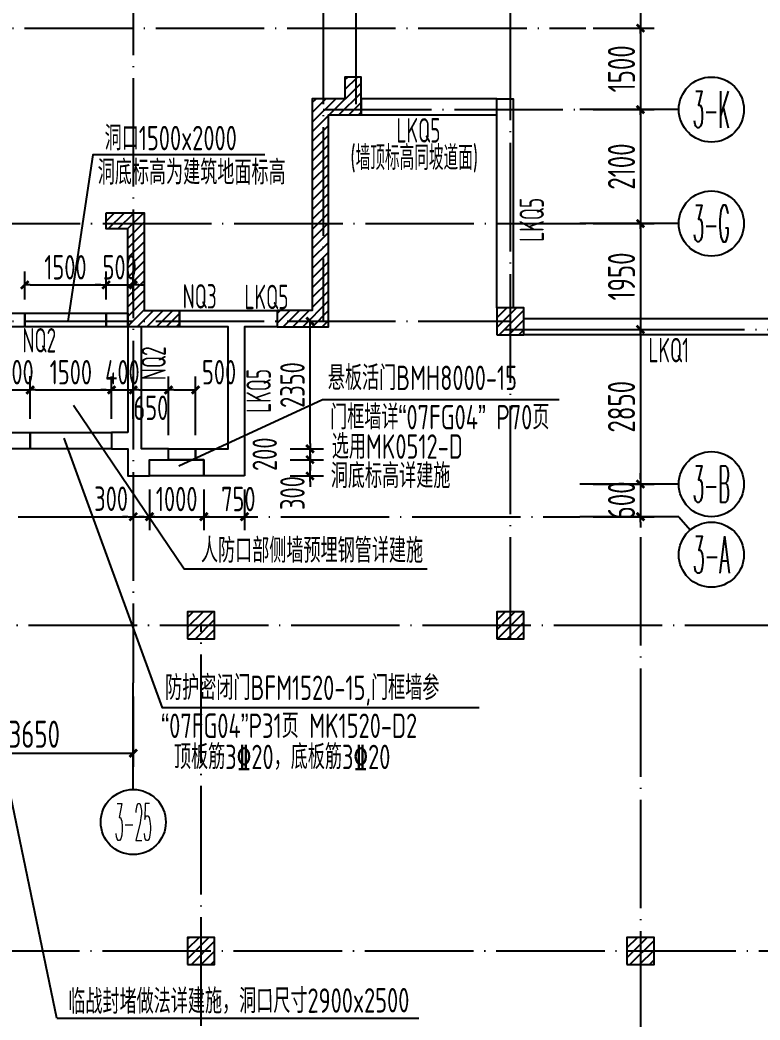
# Model space of a CAD drawing. Header units: millimetres. Extents: x 156735 to 386235, y 467499 to 703525.
# Drawn here: x 223408 to 237050, y 644723 to 663145 of the extents above; entities that cross this region are included whole.
import ezdxf
from ezdxf.enums import TextEntityAlignment as Align

# ---------------------------------------------------------------- set-up
doc = ezdxf.new("R2010")
doc.units = ezdxf.units.MM
doc.header["$LTSCALE"] = 100
doc.header["$PDMODE"] = 35
doc.header["$PDSIZE"] = 200
doc.linetypes.add('DOTE', pattern=[2.42, 2, -0.2, 0.02, -0.2])
for name, color, linetype in [('B-TEXT', 7, 'Continuous'), ('COLU', 7, 'Continuous'), ('h斜线-主楼', 7, 'Continuous'), ('h斜线-柱', 7, 'Continuous'), ('Q-AXIS', 3, 'Continuous'), ('Q-DIM', 4, 'Continuous'), ('Q-dote', 253, 'DOTE'), ('Q-TEXT', 2, 'Continuous'), ('Q-门框', 6, 'Continuous'), ('WALL', 3, 'Continuous'), ('wall-主楼', 2, 'Continuous')]:
    doc.layers.add(name, color=color, linetype=linetype)
doc.styles.add('_TCH_AXIS', font='COMPLEX', dxfattribs={"bigfont": 'GBCBIG'})
doc.styles.add('COMPLEX', font='tssdeng.shx', dxfattribs={"width": 0.7, "bigfont": 'tssdchn.shx'})
doc.styles.add('TSSD_Dimension', font='Tssdeng.shx', dxfattribs={"width": 0.7, "bigfont": 'hztxt.shx'})
doc.styles.add('TSSD_REIN', font='Tssdeng.shx', dxfattribs={"width": 0.7, "bigfont": 'hztxt.shx'})
doc.dimstyles.new('TSSD_100_100$0', dxfattribs={"dimtxt": 300, "dimasz": 100, "dimexe": 250, "dimexo": 250, "dimgap": 100, "dimtad": 1, "dimdec": 0, "dimzin": 0, "dimdsep": 46, "dimtxsty": 'TSSD_Dimension', "dimblk": '_tsdbk', "dimblk1": '_tsdbk', "dimblk2": '_tsdbk', "dimsah": 1, "dimcen": 0, "dimclrt": 7, "dimadec": 0, "dimazin": 0, "dimtfac": 1, "dimtdec": 0, "dimtix": 1, "dimtmove": 2, "dimatfit": 3, "dimldrblk": '_tsdbk', "dimfxl": 1, "dimtolj": 1, "dimtzin": 0, "dimarcsym": 0})
pattern_1 = [(45, (-467527.32, -323147.44), (-89.802561, 89.802561), [])]

# ---------------------------------------------------------------- blocks, each defined once
blk = doc.blocks.new('_AXISO')
blk.add_circle((0, 0), 0.5)
at = {"layer": 'B-TEXT', "style": 'COMPLEX', "width": 1.450893}
blk.add_attdef('A', text='', height=0.56, dxfattribs=at).set_placement((0.249375, -0.28), (0.749375, -0.28), align=Align.FIT)
blk = doc.blocks.new('_tsdbk')
blk.add_line((-1, 0), (0, 0))
at = {"const_width": 0.5}
blk.add_lwpolyline([(-0.7, -0.7), (0.7, 0.7)], dxfattribs=at)
blk = doc.blocks.new('*D284')
at = {"layer": 'Defpoints', "color": 0}
for p in [(221846, 650935), (225496, 650935), (225496, 649637)]:
    blk.add_point(p, dxfattribs=at)
at = {"layer": 'Q-AXIS', "color": 0, "lineweight": -2}
for p, q in [((221846, 650685), (221846, 649387)), ((225496, 650685), (225496, 649387)), ((221946, 649637), (225396, 649637))]:
    blk.add_line(p, q, dxfattribs=at)
at = {"layer": 'Q-AXIS', "color": 0, "lineweight": -2, "xscale": 100, "yscale": 100, "zscale": 100, "rotation": 180}
blk.add_blockref('_tsdbk', (221846, 649637), dxfattribs=at)
at = {"layer": 'Q-AXIS', "color": 0, "lineweight": -2, "xscale": 100, "yscale": 100, "zscale": 100}
blk.add_blockref('_tsdbk', (225496, 649637), dxfattribs=at)
at = {"layer": 'Q-AXIS', "color": 7, "insert": (223671, 649987), "char_height": 500, "attachment_point": 5, "style": 'TSSD_Dimension'}
blk.add_mtext('\\A1;3650', dxfattribs=at)
blk = doc.blocks.new('*D296')
at = {"layer": 'Defpoints', "color": 0}
for p in [(233725, 661495), (233725, 659395), (234846, 659395)]:
    blk.add_point(p, dxfattribs=at)
at = {"layer": 'Q-AXIS', "color": 0, "lineweight": -2}
for p, q in [((233975, 661495), (235096, 661495)), ((234846, 661395), (234846, 659495)), ((233975, 659395), (235096, 659395))]:
    blk.add_line(p, q, dxfattribs=at)
at = {"layer": 'Q-AXIS', "color": 0, "lineweight": -2, "xscale": 100, "yscale": 100, "zscale": 100}
for p, rotation in [((234846, 661495), 90), ((234846, 659395), 270)]:
    blk.add_blockref('_tsdbk', p, dxfattribs=dict(at, rotation=rotation))
at = {"layer": 'Q-AXIS', "color": 7, "insert": (234496, 660445), "char_height": 500, "attachment_point": 5, "rotation": 90, "style": 'TSSD_Dimension'}
blk.add_mtext('\\A1;2100', dxfattribs=at)
blk = doc.blocks.new('*D297')
at = {"layer": 'Defpoints', "color": 0}
for p in [(233725, 657445), (233725, 654595), (234846, 654595)]:
    blk.add_point(p, dxfattribs=at)
at = {"layer": 'Q-AXIS', "color": 0, "lineweight": -2}
for p, q in [((233975, 657445), (235096, 657445)), ((234846, 657345), (234846, 654695)), ((233975, 654595), (235096, 654595))]:
    blk.add_line(p, q, dxfattribs=at)
at = {"layer": 'Q-AXIS', "color": 0, "lineweight": -2, "xscale": 100, "yscale": 100, "zscale": 100}
for p, rotation in [((234846, 657445), 90), ((234846, 654595), 270)]:
    blk.add_blockref('_tsdbk', p, dxfattribs=dict(at, rotation=rotation))
at = {"layer": 'Q-AXIS', "color": 7, "insert": (234496, 656020), "char_height": 500, "attachment_point": 5, "rotation": 90, "style": 'TSSD_Dimension'}
blk.add_mtext('\\A1;2850', dxfattribs=at)
blk = doc.blocks.new('*D298')
at = {"layer": 'Defpoints', "color": 0}
for p in [(233725, 654595), (233725, 653995), (234846, 653995)]:
    blk.add_point(p, dxfattribs=at)
at = {"layer": 'Q-AXIS', "color": 0, "lineweight": -2}
for p, q in [((234846, 654695), (234846, 654795)), ((233975, 654595), (235096, 654595)), ((234846, 654595), (234846, 653995)), ((233975, 653995), (235096, 653995)), ((234846, 653895), (234846, 653795))]:
    blk.add_line(p, q, dxfattribs=at)
at = {"layer": 'Q-AXIS', "color": 0, "lineweight": -2, "xscale": 100, "yscale": 100, "zscale": 100}
for p, rotation in [((234846, 654595), 270), ((234846, 653995), 90)]:
    blk.add_blockref('_tsdbk', p, dxfattribs=dict(at, rotation=rotation))
at = {"layer": 'Q-AXIS', "color": 7, "insert": (234496, 654295), "char_height": 500, "attachment_point": 5, "rotation": 90, "style": 'TSSD_Dimension'}
blk.add_mtext('\\A1;600', dxfattribs=at)
blk = doc.blocks.new('*D299')
at = {"layer": 'Defpoints', "color": 0}
for p in [(233725, 659395), (233725, 657445), (234846, 657445)]:
    blk.add_point(p, dxfattribs=at)
at = {"layer": 'Q-AXIS', "color": 0, "lineweight": -2}
for p, q in [((233975, 659395), (235096, 659395)), ((234846, 659295), (234846, 657545)), ((233975, 657445), (235096, 657445))]:
    blk.add_line(p, q, dxfattribs=at)
at = {"layer": 'Q-AXIS', "color": 0, "lineweight": -2, "xscale": 100, "yscale": 100, "zscale": 100}
for p, rotation in [((234846, 659395), 90), ((234846, 657445), 270)]:
    blk.add_blockref('_tsdbk', p, dxfattribs=dict(at, rotation=rotation))
at = {"layer": 'Q-AXIS', "color": 7, "insert": (234496, 658420), "char_height": 500, "attachment_point": 5, "rotation": 90, "style": 'TSSD_Dimension'}
blk.add_mtext('\\A1;1950', dxfattribs=at)
blk = doc.blocks.new('*D304')
at = {"layer": 'Defpoints', "color": 0}
for p in [(233725, 664495), (233725, 662995), (234846, 662995)]:
    blk.add_point(p, dxfattribs=at)
at = {"layer": 'Q-AXIS', "color": 0, "lineweight": -2}
for p, q in [((233975, 664495), (235096, 664495)), ((234846, 664395), (234846, 663095)), ((233975, 662995), (235096, 662995))]:
    blk.add_line(p, q, dxfattribs=at)
at = {"layer": 'Q-AXIS', "color": 0, "lineweight": -2, "xscale": 100, "yscale": 100, "zscale": 100}
for p, rotation in [((234846, 664495), 90), ((234846, 662995), 270)]:
    blk.add_blockref('_tsdbk', p, dxfattribs=dict(at, rotation=rotation))
at = {"layer": 'Q-AXIS', "color": 7, "insert": (234496, 663745), "char_height": 500, "attachment_point": 5, "rotation": 90, "style": 'TSSD_Dimension'}
blk.add_mtext('\\A1;1500', dxfattribs=at)
blk = doc.blocks.new('*D787')
at = {"layer": 'Defpoints', "color": 0}
for p in [(233725, 662995), (233725, 661495), (234846, 661495)]:
    blk.add_point(p, dxfattribs=at)
at = {"layer": 'Q-AXIS', "color": 0, "lineweight": -2}
for p, q in [((233975, 662995), (235096, 662995)), ((234846, 662895), (234846, 661595)), ((233975, 661495), (235096, 661495))]:
    blk.add_line(p, q, dxfattribs=at)
at = {"layer": 'Q-AXIS', "color": 0, "lineweight": -2, "xscale": 100, "yscale": 100, "zscale": 100}
for p, rotation in [((234846, 662995), 90), ((234846, 661495), 270)]:
    blk.add_blockref('_tsdbk', p, dxfattribs=dict(at, rotation=rotation))
at = {"layer": 'Q-AXIS', "color": 7, "insert": (234496, 662245), "char_height": 500, "attachment_point": 5, "rotation": 90, "style": 'TSSD_Dimension'}
blk.add_mtext('\\A1;1500', dxfattribs=at)
blk = doc.blocks.new('*D804')
at = {"layer": 'Defpoints', "color": 0}
for p in [(225096, 656330), (223596, 655545), (225096, 655545)]:
    blk.add_point(p, dxfattribs=at)
at = {"layer": 'Q-DIM', "color": 0, "lineweight": -2}
for p, q in [((223596, 655795), (223596, 656580)), ((225096, 655795), (225096, 656580)), ((223696, 656330), (224996, 656330))]:
    blk.add_line(p, q, dxfattribs=at)
at = {"layer": 'Q-DIM', "color": 0, "lineweight": -2, "xscale": 100, "yscale": 100, "zscale": 100, "rotation": 180}
blk.add_blockref('_tsdbk', (223596, 656330), dxfattribs=at)
at = {"layer": 'Q-DIM', "color": 0, "lineweight": -2, "xscale": 100, "yscale": 100, "zscale": 100}
blk.add_blockref('_tsdbk', (225096, 656330), dxfattribs=at)
at = {"layer": 'Q-DIM', "color": 7, "insert": (224346, 656655), "char_height": 450, "attachment_point": 5, "style": 'TSSD_Dimension'}
blk.add_mtext('\\A1;1500', dxfattribs=at)
blk = doc.blocks.new('*D805')
at = {"layer": 'Defpoints', "color": 0}
for p in [(225496, 656330), (225096, 655545), (225496, 655545)]:
    blk.add_point(p, dxfattribs=at)
at = {"layer": 'Q-DIM', "color": 0, "lineweight": -2}
for p, q in [((225096, 655795), (225096, 656580)), ((225496, 655795), (225496, 656580)), ((224996, 656330), (224896, 656330)), ((225096, 656330), (225496, 656330)), ((225596, 656330), (225696, 656330))]:
    blk.add_line(p, q, dxfattribs=at)
at = {"layer": 'Q-DIM', "color": 0, "lineweight": -2, "xscale": 100, "yscale": 100, "zscale": 100}
blk.add_blockref('_tsdbk', (225096, 656330), dxfattribs=at)
at = {"layer": 'Q-DIM', "color": 0, "lineweight": -2, "xscale": 100, "yscale": 100, "zscale": 100, "rotation": 180}
blk.add_blockref('_tsdbk', (225496, 656330), dxfattribs=at)
at = {"layer": 'Q-DIM', "color": 7, "insert": (225296, 656655), "char_height": 450, "attachment_point": 5, "style": 'TSSD_Dimension'}
blk.add_mtext('\\A1;400', dxfattribs=at)
blk = doc.blocks.new('*D807')
at = {"layer": 'Defpoints', "color": 0}
for p in [(224996, 658264), (223496, 657745), (224996, 657745)]:
    blk.add_point(p, dxfattribs=at)
at = {"layer": 'Q-DIM', "color": 0, "lineweight": -2}
for p, q in [((223496, 657995), (223496, 658514)), ((224996, 657995), (224996, 658514)), ((223596, 658264), (224896, 658264))]:
    blk.add_line(p, q, dxfattribs=at)
at = {"layer": 'Q-DIM', "color": 0, "lineweight": -2, "xscale": 100, "yscale": 100, "zscale": 100, "rotation": 180}
blk.add_blockref('_tsdbk', (223496, 658264), dxfattribs=at)
at = {"layer": 'Q-DIM', "color": 0, "lineweight": -2, "xscale": 100, "yscale": 100, "zscale": 100}
blk.add_blockref('_tsdbk', (224996, 658264), dxfattribs=at)
at = {"layer": 'Q-DIM', "color": 7, "insert": (224246, 658589), "char_height": 450, "attachment_point": 5, "style": 'TSSD_Dimension'}
blk.add_mtext('\\A1;1500', dxfattribs=at)
blk = doc.blocks.new('*D808')
at = {"layer": 'Defpoints', "color": 0}
for p in [(225496, 658264), (224996, 657745), (225496, 657745)]:
    blk.add_point(p, dxfattribs=at)
at = {"layer": 'Q-DIM', "color": 0, "lineweight": -2}
for p, q in [((224996, 657995), (224996, 658514)), ((225496, 657995), (225496, 658514)), ((224896, 658264), (224796, 658264)), ((224996, 658264), (225496, 658264)), ((225596, 658264), (225696, 658264))]:
    blk.add_line(p, q, dxfattribs=at)
at = {"layer": 'Q-DIM', "color": 0, "lineweight": -2, "xscale": 100, "yscale": 100, "zscale": 100}
blk.add_blockref('_tsdbk', (224996, 658264), dxfattribs=at)
at = {"layer": 'Q-DIM', "color": 0, "lineweight": -2, "xscale": 100, "yscale": 100, "zscale": 100, "rotation": 180}
blk.add_blockref('_tsdbk', (225496, 658264), dxfattribs=at)
at = {"layer": 'Q-DIM', "color": 7, "insert": (225246, 658589), "char_height": 450, "attachment_point": 5, "style": 'TSSD_Dimension'}
blk.add_mtext('\\A1;500', dxfattribs=at)
blk = doc.blocks.new('*D809')
at = {"layer": 'Defpoints', "color": 0}
for p in [(226146, 656330), (225496, 655545), (226146, 655245)]:
    blk.add_point(p, dxfattribs=at)
at = {"layer": 'Q-DIM', "color": 0, "lineweight": -2}
for p, q in [((225496, 655795), (225496, 656580)), ((226146, 655495), (226146, 656580)), ((225596, 656330), (226046, 656330))]:
    blk.add_line(p, q, dxfattribs=at)
at = {"layer": 'Q-DIM', "color": 0, "lineweight": -2, "xscale": 100, "yscale": 100, "zscale": 100, "rotation": 180}
blk.add_blockref('_tsdbk', (225496, 656330), dxfattribs=at)
at = {"layer": 'Q-DIM', "color": 0, "lineweight": -2, "xscale": 100, "yscale": 100, "zscale": 100}
blk.add_blockref('_tsdbk', (226146, 656330), dxfattribs=at)
at = {"layer": 'Q-DIM', "color": 7, "insert": (225821, 656001), "char_height": 450, "attachment_point": 5, "style": 'TSSD_Dimension'}
blk.add_mtext('\\A1;650', dxfattribs=at)
blk = doc.blocks.new('*D810')
at = {"layer": 'Defpoints', "color": 0}
for p in [(226646, 656330), (226146, 655545), (226646, 655245)]:
    blk.add_point(p, dxfattribs=at)
at = {"layer": 'Q-DIM', "color": 0, "lineweight": -2}
for p, q in [((226146, 655795), (226146, 656580)), ((226646, 655495), (226646, 656580)), ((226246, 656330), (226546, 656330))]:
    blk.add_line(p, q, dxfattribs=at)
at = {"layer": 'Q-DIM', "color": 0, "lineweight": -2, "xscale": 100, "yscale": 100, "zscale": 100, "rotation": 180}
blk.add_blockref('_tsdbk', (226146, 656330), dxfattribs=at)
at = {"layer": 'Q-DIM', "color": 0, "lineweight": -2, "xscale": 100, "yscale": 100, "zscale": 100}
blk.add_blockref('_tsdbk', (226646, 656330), dxfattribs=at)
at = {"layer": 'Q-DIM', "color": 7, "insert": (227078, 656655), "char_height": 450, "attachment_point": 5, "style": 'TSSD_Dimension'}
blk.add_mtext('\\A1;500', dxfattribs=at)
blk = doc.blocks.new('*D811')
at = {"layer": 'Defpoints', "color": 0}
for p in [(225496, 654745), (225796, 654745), (225796, 653995)]:
    blk.add_point(p, dxfattribs=at)
at = {"layer": 'Q-DIM', "color": 0, "lineweight": -2}
for p, q in [((225496, 654495), (225496, 653745)), ((225796, 654495), (225796, 653745)), ((225396, 653995), (225296, 653995)), ((225496, 653995), (225796, 653995)), ((225896, 653995), (225996, 653995))]:
    blk.add_line(p, q, dxfattribs=at)
at = {"layer": 'Q-DIM', "color": 0, "lineweight": -2, "xscale": 100, "yscale": 100, "zscale": 100}
blk.add_blockref('_tsdbk', (225496, 653995), dxfattribs=at)
at = {"layer": 'Q-DIM', "color": 0, "lineweight": -2, "xscale": 100, "yscale": 100, "zscale": 100, "rotation": 180}
blk.add_blockref('_tsdbk', (225796, 653995), dxfattribs=at)
at = {"layer": 'Q-DIM', "color": 7, "insert": (225088, 654326), "char_height": 450, "attachment_point": 5, "style": 'TSSD_Dimension'}
blk.add_mtext('\\A1;300', dxfattribs=at)
blk = doc.blocks.new('*D812')
at = {"layer": 'Defpoints', "color": 0}
for p in [(225796, 654745), (226796, 654745), (226796, 653995)]:
    blk.add_point(p, dxfattribs=at)
at = {"layer": 'Q-DIM', "color": 0, "lineweight": -2}
for p, q in [((225796, 654495), (225796, 653745)), ((226796, 654495), (226796, 653745)), ((225696, 653995), (225596, 653995)), ((225796, 653995), (226796, 653995)), ((226896, 653995), (226996, 653995))]:
    blk.add_line(p, q, dxfattribs=at)
at = {"layer": 'Q-DIM', "color": 0, "lineweight": -2, "xscale": 100, "yscale": 100, "zscale": 100}
blk.add_blockref('_tsdbk', (225796, 653995), dxfattribs=at)
at = {"layer": 'Q-DIM', "color": 0, "lineweight": -2, "xscale": 100, "yscale": 100, "zscale": 100, "rotation": 180}
blk.add_blockref('_tsdbk', (226796, 653995), dxfattribs=at)
at = {"layer": 'Q-DIM', "color": 7, "insert": (226296, 654320), "char_height": 450, "attachment_point": 5, "style": 'TSSD_Dimension'}
blk.add_mtext('\\A1;1000', dxfattribs=at)
blk = doc.blocks.new('*D813')
at = {"layer": 'Defpoints', "color": 0}
for p in [(226796, 654745), (227546, 654745), (227546, 653995)]:
    blk.add_point(p, dxfattribs=at)
at = {"layer": 'Q-DIM', "color": 0, "lineweight": -2}
for p, q in [((226796, 654495), (226796, 653745)), ((227546, 654495), (227546, 653745)), ((226896, 653995), (227446, 653995))]:
    blk.add_line(p, q, dxfattribs=at)
at = {"layer": 'Q-DIM', "color": 0, "lineweight": -2, "xscale": 100, "yscale": 100, "zscale": 100, "rotation": 180}
blk.add_blockref('_tsdbk', (226796, 653995), dxfattribs=at)
at = {"layer": 'Q-DIM', "color": 0, "lineweight": -2, "xscale": 100, "yscale": 100, "zscale": 100}
blk.add_blockref('_tsdbk', (227546, 653995), dxfattribs=at)
at = {"layer": 'Q-DIM', "color": 7, "insert": (227433, 654320), "char_height": 450, "attachment_point": 5, "style": 'TSSD_Dimension'}
blk.add_mtext('\\A1;750', dxfattribs=at)
blk = doc.blocks.new('*D955')
at = {"layer": 'Defpoints', "color": 0}
for p in [(223596, 656332), (223096, 655845), (223596, 655545)]:
    blk.add_point(p, dxfattribs=at)
at = {"layer": 'Q-DIM', "color": 0, "lineweight": -2}
for p, q in [((223096, 656095), (223096, 656582)), ((223596, 655795), (223596, 656582)), ((222996, 656332), (222896, 656332)), ((223096, 656332), (223596, 656332)), ((223696, 656332), (223796, 656332))]:
    blk.add_line(p, q, dxfattribs=at)
at = {"layer": 'Q-DIM', "color": 0, "lineweight": -2, "xscale": 100, "yscale": 100, "zscale": 100}
blk.add_blockref('_tsdbk', (223096, 656332), dxfattribs=at)
at = {"layer": 'Q-DIM', "color": 0, "lineweight": -2, "xscale": 100, "yscale": 100, "zscale": 100, "rotation": 180}
blk.add_blockref('_tsdbk', (223596, 656332), dxfattribs=at)
at = {"layer": 'Q-DIM', "color": 7, "insert": (223346, 656657), "char_height": 450, "attachment_point": 5, "style": 'TSSD_Dimension'}
blk.add_mtext('\\A1;500', dxfattribs=at)
blk = doc.blocks.new('*D956')
at = {"layer": 'Defpoints', "color": 0}
for p in [(228139, 655045), (228755, 655045), (228139, 654745)]:
    blk.add_point(p, dxfattribs=at)
at = {"layer": 'Q-DIM', "color": 0, "lineweight": -2}
for p, q in [((228755, 655145), (228755, 655245)), ((228389, 655045), (229005, 655045)), ((228755, 654745), (228755, 655045)), ((228389, 654745), (229005, 654745)), ((228755, 654645), (228755, 654545))]:
    blk.add_line(p, q, dxfattribs=at)
at = {"layer": 'Q-DIM', "color": 0, "lineweight": -2, "xscale": 100, "yscale": 100, "zscale": 100}
for p, rotation in [((228755, 655045), 270), ((228755, 654745), 90)]:
    blk.add_blockref('_tsdbk', p, dxfattribs=dict(at, rotation=rotation))
at = {"layer": 'Q-DIM', "color": 7, "insert": (228430, 654430), "char_height": 450, "attachment_point": 5, "rotation": 90, "style": 'TSSD_Dimension'}
blk.add_mtext('\\A1;300', dxfattribs=at)
blk = doc.blocks.new('*D957')
at = {"layer": 'Defpoints', "color": 0}
for p in [(228139, 655245), (228755, 655245), (228139, 655045)]:
    blk.add_point(p, dxfattribs=at)
at = {"layer": 'Q-DIM', "color": 0, "lineweight": -2}
for p, q in [((228755, 655345), (228755, 655445)), ((228389, 655245), (229005, 655245)), ((228755, 655045), (228755, 655245)), ((228389, 655045), (229005, 655045)), ((228755, 654945), (228755, 654845))]:
    blk.add_line(p, q, dxfattribs=at)
at = {"layer": 'Q-DIM', "color": 0, "lineweight": -2, "xscale": 100, "yscale": 100, "zscale": 100}
for p, rotation in [((228755, 655245), 270), ((228755, 655045), 90)]:
    blk.add_blockref('_tsdbk', p, dxfattribs=dict(at, rotation=rotation))
at = {"layer": 'Q-DIM', "color": 7, "insert": (227919, 655145), "char_height": 450, "attachment_point": 5, "rotation": 90, "style": 'TSSD_Dimension'}
blk.add_mtext('\\A1;200', dxfattribs=at)
blk = doc.blocks.new('*D958')
at = {"layer": 'Defpoints', "color": 0}
for p in [(228139, 657595), (228755, 657595), (228139, 655245)]:
    blk.add_point(p, dxfattribs=at)
at = {"layer": 'Q-DIM', "color": 0, "lineweight": -2}
for p, q in [((228389, 657595), (229005, 657595)), ((228755, 655345), (228755, 657495)), ((228389, 655245), (229005, 655245))]:
    blk.add_line(p, q, dxfattribs=at)
at = {"layer": 'Q-DIM', "color": 0, "lineweight": -2, "xscale": 100, "yscale": 100, "zscale": 100}
for p, rotation in [((228755, 657595), 90), ((228755, 655245), 270)]:
    blk.add_blockref('_tsdbk', p, dxfattribs=dict(at, rotation=rotation))
at = {"layer": 'Q-DIM', "color": 7, "insert": (228430, 656420), "char_height": 450, "attachment_point": 5, "rotation": 90, "style": 'TSSD_Dimension'}
blk.add_mtext('\\A1;2350', dxfattribs=at)

msp = doc.modelspace()

# ---------------------------------------------------------------- hatches: boundary and pattern name
at = {"layer": 'h斜线-主楼'}
h = msp.add_hatch(dxfattribs=at)
h.set_pattern_fill('ANSI31', color=256, scale=40, style=0)
h.set_pattern_definition(pattern_1)
h.paths.add_polyline_path([(228146.5, 657794.7), (228146.5, 657494.7), (229096.5, 657494.7), (229096.5, 661394.7), (229696.5, 661394.7), (229696.5, 662094.7), (229396.5, 662094.7), (229396.5, 661694.7), (228796.5, 661694.7), (228796.5, 657794.7)])
h = msp.add_hatch(dxfattribs=at)
h.set_pattern_fill('ANSI31', color=256, scale=40, style=0)
h.set_pattern_definition(pattern_1)
h.paths.add_polyline_path([(224996.5, 659594.7), (225696.5, 659594.7), (225696.5, 657794.7), (226346.5, 657794.7), (226346.5, 657494.7), (225396.5, 657494.7), (225396.5, 659294.7), (224996.5, 659294.7)])
at = {"layer": 'h斜线-柱'}
h = msp.add_hatch(dxfattribs=at)
h.set_pattern_fill('ANSI31', color=256, scale=40, style=0)
h.set_pattern_definition(pattern_1)
h.paths.add_polyline_path([(232196.5, 657344.7), (232696.5, 657344.7), (232696.5, 657844.7), (232196.5, 657844.7)])
h = msp.add_hatch(dxfattribs=at)
h.set_pattern_fill('ANSI31', color=256, scale=40, style=0)
h.set_pattern_definition(pattern_1)
h.paths.add_polyline_path([(226496.5, 651744.7), (226996.5, 651744.7), (226996.5, 652244.7), (226496.5, 652244.7)])
h = msp.add_hatch(dxfattribs=at)
h.set_pattern_fill('ANSI31', color=256, scale=40, style=0)
h.set_pattern_definition(pattern_1)
h.paths.add_polyline_path([(232196.5, 651744.7), (232696.5, 651744.7), (232696.5, 652244.7), (232196.5, 652244.7)])
h = msp.add_hatch(dxfattribs=at)
h.set_pattern_fill('ANSI31', color=256, scale=40, style=0)
h.set_pattern_definition(pattern_1)
h.paths.add_polyline_path([(226496.5, 645744.7), (226996.5, 645744.7), (226996.5, 646244.7), (226496.5, 646244.7)])
h = msp.add_hatch(dxfattribs=at)
h.set_pattern_fill('ANSI31', color=256, scale=40, style=0)
h.set_pattern_definition(pattern_1)
h.paths.add_polyline_path([(234596.5, 645744.7), (235096.5, 645744.7), (235096.5, 646244.7), (234596.5, 646244.7)])

# ---------------------------------------------------------------- linework, layer by layer
at = {"layer": 'COLU'}
for points in [[(232196.5, 657344.7), (232696.5, 657344.7), (232696.5, 657844.7), (232196.5, 657844.7)], [(226496.5, 651744.7), (226996.5, 651744.7), (226996.5, 652244.7), (226496.5, 652244.7)], [(232196.5, 651744.7), (232696.5, 651744.7), (232696.5, 652244.7), (232196.5, 652244.7)], [(226496.5, 645744.7), (226996.5, 645744.7), (226996.5, 646244.7), (226496.5, 646244.7)], [(234596.5, 645744.7), (235096.5, 645744.7), (235096.5, 646244.7), (234596.5, 646244.7)]]:
    msp.add_lwpolyline(points, close=True, dxfattribs=at)
at = {"layer": 'Q-AXIS'}
for p, q in [((235552.8, 661494.7), (233725.4, 661494.7)), ((235552.8, 659394.7), (233725.4, 659394.7)), ((235552.8, 654594.7), (233725.4, 654594.7)), ((235552.8, 653994.7), (233725.4, 653994.7)), ((235552.8, 653994.7), (235762.4, 653750.3)), ((225496.5, 648969.5), (225496.5, 650935))]:
    msp.add_line(p, q, dxfattribs=at)
at = {"layer": 'Q-dote', "ltscale": 10}
for p, q in [((232446.5, 677819.9), (232446.5, 651744.7)), ((234846.5, 677819.9), (234846.6, 534412)), ((228996.5, 673271.7), (228996.5, 657594.7)), ((229596.5, 673271.7), (229596.5, 661494.7)), ((225496.5, 664494.7), (225496.5, 650935)), ((189611, 662994.7), (233840.9, 662994.7)), ((228996.5, 661494.7), (233840.9, 661494.7)), ((220096.5, 659394.7), (233840.9, 659394.7)), ((189611, 657594.7), (232446.5, 657594.7)), ((232346.5, 657444.7), (301346.5, 657444.7)), ((232446.5, 657444.7), (233840.9, 657444.7)), ((189495.4, 653994.7), (233725.4, 653994.7)), ((196946.5, 651994.7), (366607.1, 651994.7)), ((226746.5, 617994.7), (226746.5, 651994.7)), ((191046.5, 645994.7), (366607.1, 645994.7))]:
    msp.add_line(p, q, dxfattribs=at)
at = {"layer": 'Q-TEXT'}
for q in [(222244.4, 653601), (230759.9, 644756.8)]:
    msp.add_line((224088.9, 644756.8), q, dxfattribs=at)
msp.add_lwpolyline([(232196.5, 661394.7), (232196.5, 661694.7), (229696.5, 661694.7), (229696.5, 661394.7)], close=True, dxfattribs=at)
for points in [[(227919.2, 660658.7), (224749.5, 660658.7), (224288.1, 657594.7)], [(226336.8, 654933.4), (228981.9, 656153.3), (233347.1, 656153.3)], [(231873.1, 650472.5), (226035.4, 650472.5), (224220.8, 655443)]]:
    msp.add_lwpolyline(points, dxfattribs=at)
at = {"layer": 'Q-TEXT', "color": 3}
msp.add_lwpolyline([(224392.9, 656049.7), (226432.6, 653034.9), (230911.8, 653034.9)], dxfattribs=at)
at = {"layer": 'Q-门框'}
for points in [[(223496.5, 657744.7), (224996.5, 657744.7), (224996.5, 657494.7), (223496.5, 657494.7)], [(223596.5, 655544.7), (225096.5, 655544.7), (225096.5, 655244.7), (223596.5, 655244.7)], [(226146.5, 655244.7), (226646.5, 655244.7), (226646.5, 655044.7), (226146.5, 655044.7)], [(225796.5, 655044.7), (226796.5, 655044.7), (226796.5, 654744.7), (225796.5, 654744.7)]]:
    msp.add_lwpolyline(points, close=True, dxfattribs=at)
at = {"layer": 'WALL'}
for points in [[(232196.5, 657844.7), (232196.5, 661694.7), (232496.5, 661694.7), (232496.5, 657844.7)], [(224996.5, 657744.7), (225396.5, 657744.7), (225396.5, 657494.7), (224996.5, 657494.7)], [(227546.5, 654744.7), (226796.5, 654744.7), (226796.5, 655044.7), (226646.5, 655044.7), (226646.5, 655244.7), (227246.5, 655244.7), (227246.5, 657494.7), (226346.5, 657494.7), (226346.5, 657794.7), (228146.5, 657794.7), (228146.5, 657494.7), (227546.5, 657494.7)], [(225396.5, 655544.7), (225096.5, 655544.7), (225096.5, 655244.7), (225396.5, 655244.7), (225396.5, 654744.7), (225796.5, 654744.7), (225796.5, 655044.7), (226146.5, 655044.7), (226146.5, 655244.7), (225646.5, 655244.7), (225646.5, 657494.7), (225396.5, 657494.7)], [(232696.5, 657644.7), (237546.5, 657644.7), (237546.5, 657344.7), (232696.5, 657344.7)]]:
    msp.add_lwpolyline(points, close=True, dxfattribs=at)
msp.add_lwpolyline([(222696.5, 655544.7), (222696.5, 655844.7), (223096.5, 655844.7), (223096.5, 655544.7), (223596.5, 655544.7), (223596.5, 655244.7), (222146.5, 655244.7), (222146.5, 655094.7), (221746.5, 655094.7), (221746.5, 657744.7), (223496.5, 657744.7), (223496.5, 657494.7), (221946.5, 657494.7), (221946.5, 655544.7), (222696.5, 655544.7)], dxfattribs=at)
at = {"layer": 'wall-主楼'}
for points in [[(228146.5, 657794.7), (228146.5, 657494.7), (229096.5, 657494.7), (229096.5, 661394.7), (229696.5, 661394.7), (229696.5, 662094.7), (229396.5, 662094.7), (229396.5, 661694.7), (228796.5, 661694.7), (228796.5, 657794.7)], [(224996.5, 659594.7), (225696.5, 659594.7), (225696.5, 657794.7), (226346.5, 657794.7), (226346.5, 657494.7), (225396.5, 657494.7), (225396.5, 659294.7), (224996.5, 659294.7)]]:
    msp.add_lwpolyline(points, close=True, dxfattribs=at)

# ---------------------------------------------------------------- block references
at = {"layer": 'Q-AXIS'}
ref = msp.add_blockref('_AXISO', (236152.8, 661494.7), dxfattribs=dict(at, xscale=1199.999999999998, yscale=1200, zscale=1200, rotation=359.9996457873818))
ref.add_attrib('A', '3-K', dxfattribs={"color": 7, "height": 678.82, "rotation": 359.99965, "style": '_TCH_AXIS', "width": 0.328125}).set_placement((235813.4, 661155.3), (236492.2, 661155.3), align=Align.FIT)
ref = msp.add_blockref('_AXISO', (236152.8, 659394.7), dxfattribs=dict(at, xscale=1199.999999999998, yscale=1200, zscale=1200, rotation=359.9996457873818))
ref.add_attrib('A', '3-G', dxfattribs={"color": 7, "height": 678.82, "rotation": 359.99965, "style": '_TCH_AXIS', "width": 0.333333}).set_placement((235813.4, 659055.3), (236492.2, 659055.3), align=Align.FIT)
ref = msp.add_blockref('_AXISO', (236152.8, 654594.7), dxfattribs=dict(at, xscale=1199.999999999998, yscale=1200, zscale=1200, rotation=359.9996457873818))
ref.add_attrib('A', '3-B', dxfattribs={"color": 7, "height": 678.82, "rotation": 359.99965, "style": '_TCH_AXIS', "width": 0.33871}).set_placement((235813.4, 654255.3), (236492.2, 654255.3), align=Align.FIT)
ref = msp.add_blockref('_AXISO', (236152.8, 653294.7), dxfattribs=dict(at, xscale=1199.999999999998, yscale=1200, zscale=1200, rotation=359.9996457873818))
ref.add_attrib('A', '3-A', dxfattribs={"color": 7, "height": 678.82, "rotation": 359.99965, "style": '_TCH_AXIS', "width": 0.333333}).set_placement((235813.4, 652955.3), (236492.2, 652955.3), align=Align.FIT)
ref = msp.add_blockref('_AXISO', (225496.5, 648369.5), dxfattribs=dict(at, xscale=1199.999999999998, yscale=1200, zscale=1200, rotation=359.9996457873818))
ref.add_attrib('A', '3-25', dxfattribs={"color": 7, "height": 678.82, "rotation": 359.99965, "style": '_TCH_AXIS', "width": 0.265823}).set_placement((225157.1, 648030), (225835.9, 648030), align=Align.FIT)

# ---------------------------------------------------------------- texts
at = {"layer": 'Q-TEXT', "style": 'TSSD_REIN', "width": 0.7}
for s, p in [('洞口1500x2000', (224968, 660745)), ('洞底标高为建筑地面标高', (224840.5, 660113.1)), ('悬板活门BMH8000-15', (229083.2, 656326.8)), ('门框墙详“07FG04” P70页', (229126.1, 655603)), ('选用MK0512-D', (229156.3, 655061.6)), ('洞底标高详建施', (229137.2, 654520.7)), ('防护密闭门BFM1520-15,门框墙参', (226082.7, 650618.3)), ('“07FG04”P31页 MK1520-D2', (226012.1, 649918.7)), ('顶板筋3%%13220，底板筋3%%13220', (226246.5, 649343.8))]:
    msp.add_text(s, height=450, dxfattribs=at).set_placement(p)
at = {"layer": 'Q-TEXT', "style": 'TSSD_REIN'}
for s, rotation, width, p in [('LKQ5', 360, 0.6, (230347.9, 660887.1)), ('(墙顶标高同坡道面)', 360, 0.6, (229499.4, 660380.2)), ('LKQ5', 90, 0.6, (233066.2, 659058.3)), ('NQ3', 360, 0.6, (226406.9, 657828.7)), ('LKQ5', 360, 0.6, (227546.7, 657817.7)), ('NQ2', 360, 0.6, (223452.8, 657019.4)), ('LKQ1', 360, 0.6, (234991.4, 656838.3)), ('NQ2', 90, 0.6, (226097, 656510)), ('LKQ5', 90, 0.6, (228032.3, 655906.6)), ('临战封堵做法详建施，洞口尺寸2900x2500', 0.27833, 0.7, (224299.1, 644832.7))]:
    msp.add_text(s, height=450, rotation=rotation, dxfattribs=dict(at, width=width)).set_placement(p)
at = {"layer": 'Q-TEXT', "color": 3, "style": 'TSSD_REIN', "width": 0.7}
msp.add_text('人防口部侧墙预埋钢管详建施', height=450, dxfattribs=at).set_placement((226744.1, 653147.2))

# ---------------------------------------------------------------- dimensions: what is measured, and where the dimension line sits
at = {"layer": 'Q-AXIS'}
for base, p1, p2, picture, middle in [((234846.5, 662994.7), (233725.4, 664494.7), (233725.4, 662994.7), '*D304', (234496.5, 663744.7)), ((234846.5, 661494.7), (233725.4, 662994.7), (233725.4, 661494.7), '*D787', (234496.5, 662244.7)), ((234846.5, 659394.7), (233725.4, 661494.7), (233725.4, 659394.7), '*D296', (234496.5, 660444.7)), ((234846.5, 657444.7), (233725.4, 659394.7), (233725.4, 657444.7), '*D299', (234496.5, 658419.7)), ((234846.5, 654594.7), (233725.4, 657444.7), (233725.4, 654594.7), '*D297', (234496.5, 656019.7)), ((234846.5, 653994.7), (233725.4, 654594.7), (233725.4, 653994.7), '*D298', (234496.5, 654294.7))]:
    dim = msp.add_linear_dim(base=base, p1=p1, p2=p2, angle=90, dimstyle='TSSD_100_100$0', override={"dimtxt": 500}, dxfattribs=at)
    dim.commit()
    dim.dimension.update_dxf_attribs({"geometry": picture, "text_midpoint": middle})
dim = msp.add_linear_dim(base=(225496.5, 649636.7), p1=(221846.5, 650935), p2=(225496.5, 650935), dimstyle='TSSD_100_100$0', override={"dimtxt": 500}, dxfattribs=at)
dim.commit()
dim.dimension.update_dxf_attribs({"geometry": '*D284', "text_midpoint": (223671.5, 649986.7)})
at = {"layer": 'Q-DIM'}
for base, p1, p2, picture, middle in [((224996.5, 658263.6), (223496.5, 657744.7), (224996.5, 657744.7), '*D807', (224246.5, 658588.6)), ((225496.5, 658263.6), (224996.5, 657744.7), (225496.5, 657744.7), '*D808', (225246.5, 658588.6)), ((225096.5, 656329.8), (223596.5, 655544.7), (225096.5, 655544.7), '*D804', (224346.5, 656654.8)), ((225496.5, 656329.8), (225096.5, 655544.7), (225496.5, 655544.7), '*D805', (225296.5, 656654.8)), ((226796.5, 653994.7), (225796.5, 654744.7), (226796.5, 654744.7), '*D812', (226296.5, 654319.7))]:
    dim = msp.add_linear_dim(base=base, p1=p1, p2=p2, dimstyle='TSSD_100_100$0', override={"dimtxt": 450}, dxfattribs=at)
    dim.commit()
    dim.dimension.update_dxf_attribs({"geometry": picture, "text_midpoint": middle})
for base, p1, p2, angle, picture, middle in [((228754.7, 657594.7), (228139.1, 655244.7), (228139.1, 657594.7), 90, '*D958', (228429.7, 656419.7)), ((223596.5, 656332.3), (223096.5, 655844.7), (223596.5, 655544.7), 180, '*D955', (223346.5, 656657.3))]:
    dim = msp.add_linear_dim(base=base, p1=p1, p2=p2, angle=angle, dimstyle='TSSD_100_100$0', override={"dimtxt": 450}, dxfattribs=at)
    dim.commit()
    dim.dimension.update_dxf_attribs({"geometry": picture, "text_midpoint": middle})
for base, p1, p2, picture, middle in [((226646.5, 656329.8), (226146.5, 655544.7), (226646.5, 655244.7), '*D810', (227078.1, 656654.8)), ((226146.5, 656329.8), (225496.5, 655544.7), (226146.5, 655244.7), '*D809', (225821.5, 656001.5)), ((225796.5, 653994.7), (225496.5, 654744.7), (225796.5, 654744.7), '*D811', (225087.9, 654326.5)), ((227546.5, 653994.7), (226796.5, 654744.7), (227546.5, 654744.7), '*D813', (227432.9, 654319.7))]:
    dim = msp.add_linear_dim(base=base, p1=p1, p2=p2, dimstyle='TSSD_100_100$0', override={"dimtxt": 450}, dxfattribs=at)
    dim.commit()
    dim.dimension.update_dxf_attribs({"geometry": picture, "text_midpoint": middle, "dimtype": 160})
for base, p1, p2, picture, middle in [((228754.7, 655244.7), (228139.1, 655044.7), (228139.1, 655244.7), '*D957', (227918.8, 655144.7)), ((228754.7, 655044.7), (228139.1, 654744.7), (228139.1, 655044.7), '*D956', (228429.7, 654429.7))]:
    dim = msp.add_linear_dim(base=base, p1=p1, p2=p2, angle=90, dimstyle='TSSD_100_100$0', override={"dimtxt": 450}, dxfattribs=at)
    dim.commit()
    dim.dimension.update_dxf_attribs({"geometry": picture, "text_midpoint": middle, "dimtype": 160})

doc.saveas('drawing.dxf')
